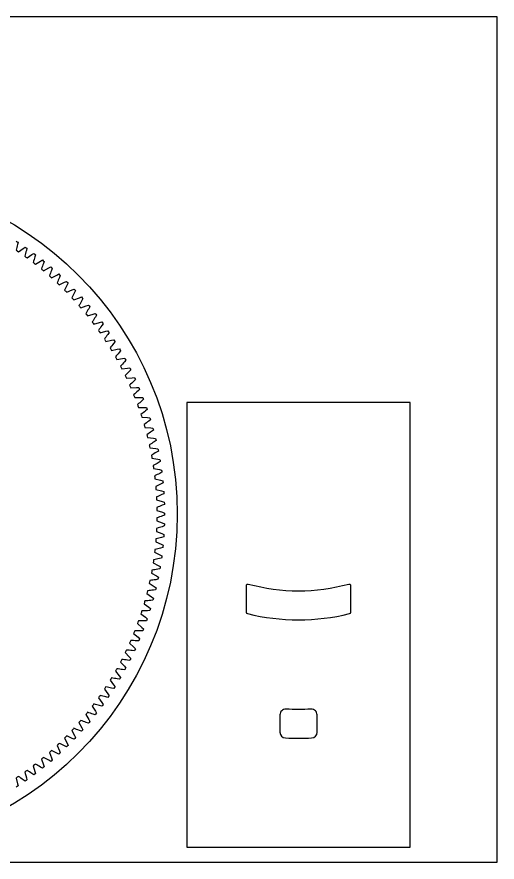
# Model space of a CAD drawing. Header units: inches. Extents: x 6 to 506, y 3 to 253.
# Drawn here: x 364.3 to 506.3, y 2.6 to 252.6 of the extents above; entities that cross this region are included whole.
import ezdxf

# ---------------------------------------------------------------- set-up
doc = ezdxf.new("R2010")
doc.units = ezdxf.units.IN
doc.header["$MEASUREMENT"] = 0

msp = doc.modelspace()

# ---------------------------------------------------------------- linework, layer by layer
for points in [[(6.29, 2.63), (506.29, 2.63), (506.29, 252.63), (6.29, 252.63)], [(477.55, 138.54), (417.55, 138.54), (414.55, 138.54), (414.55, 7.04), (417.55, 7.04), (477.55, 7.04), (480.55, 7.04), (480.55, 138.54)]]:
    msp.add_lwpolyline(points, close=True)
msp.add_lwpolyline([(364.05, 186.31, 0.001625), (364.58, 185.97), (364.44, 185.31, 0.001149), (364.02, 183.64, 0.001149), (364.38, 183.4), (364.74, 183.15), (366.14, 184.16), (366.69, 184.53), (366.69, 184.53, 0.001625), (367.21, 184.18), (367.05, 183.52, 0.001149), (366.57, 181.86, 0.001149), (366.92, 181.61), (367.27, 181.36), (368.7, 182.32), (369.27, 182.67), (369.27, 182.67, 0.001625), (369.77, 182.3), (369.59, 181.65, 0.001149), (369.07, 180.01, 0.001149), (369.41, 179.74), (369.75, 179.48), (371.21, 180.39), (371.79, 180.73), (371.79, 180.73, 0.001625), (372.28, 180.33), (372.08, 179.69, 0.001149), (371.5, 178.07, 0.001149), (371.83, 177.79), (372.16, 177.52), (373.65, 178.38), (374.25, 178.7), (374.25, 178.7, 0.001625), (374.72, 178.29), (374.5, 177.66, 0.001149), (373.86, 176.05, 0.001149), (374.18, 175.76), (374.51, 175.48), (376.03, 176.29), (376.63, 176.59), (376.63, 176.59, 0.001625), (377.09, 176.16), (376.84, 175.54, 0.001149), (376.16, 173.96, 0.001149), (376.47, 173.66), (376.78, 173.36), (378.33, 174.13), (378.94, 174.4), (378.94, 174.4, 0.001625), (379.39, 173.96), (379.12, 173.35, 0.001149), (378.38, 171.79, 0.001149), (378.69, 171.48), (378.99, 171.17), (380.56, 171.88), (381.18, 172.14), (381.18, 172.14, 0.001625), (381.61, 171.69), (381.33, 171.08, 0.001149), (380.54, 169.54, 0.001149), (380.83, 169.23), (381.12, 168.91), (382.72, 169.57), (383.34, 169.8), (383.34, 169.8, 0.001625), (383.76, 169.34), (383.45, 168.74, 0.001149), (382.61, 167.23, 0.001149), (382.9, 166.91), (383.18, 166.58), (384.79, 167.19), (385.43, 167.4), (385.43, 167.4, 0.001625), (385.83, 166.92), (385.5, 166.33, 0.001149), (384.61, 164.85, 0.001149), (384.89, 164.52), (385.16, 164.18), (386.79, 164.73), (387.43, 164.93), (387.43, 164.93, 0.001625), (387.82, 164.43), (387.47, 163.86, 0.001149), (386.53, 162.41, 0.001149), (386.79, 162.06), (387.05, 161.72), (388.71, 162.22), (389.35, 162.39), (389.35, 162.39, 0.001625), (389.72, 161.88), (389.36, 161.32, 0.001149), (388.37, 159.9, 0.001149), (388.62, 159.55), (388.87, 159.2), (390.54, 159.64), (391.19, 159.79), (391.19, 159.79, 0.001625), (391.54, 159.27), (391.16, 158.72, 0.001149), (390.13, 157.34, 0.001149), (390.36, 156.98), (390.6, 156.61), (392.28, 157), (392.94, 157.13), (392.94, 157.13, 0.001625), (393.27, 156.6), (392.87, 156.06, 0.001149), (391.8, 154.71, 0.001149), (392.02, 154.35), (392.24, 153.98), (393.94, 154.31), (394.6, 154.42), (394.6, 154.42, 0.001625), (394.92, 153.88), (394.5, 153.35, 0.001149), (393.38, 152.04, 0.001149), (393.59, 151.66), (393.8, 151.29), (395.51, 151.56), (396.17, 151.65), (396.17, 151.65, 0.001625), (396.47, 151.1), (396.03, 150.59, 0.001149), (394.87, 149.31, 0.001149), (395.07, 148.93), (395.27, 148.54), (396.98, 148.77), (397.65, 148.83), (397.65, 148.83, 0.001625), (397.93, 148.27), (397.48, 147.77, 0.001149), (396.27, 146.54, 0.001149), (396.46, 146.15), (396.64, 145.76), (398.36, 145.92), (399.03, 145.96), (399.03, 145.96, 0.001625), (399.29, 145.39), (398.83, 144.91, 0.001149), (397.58, 143.72, 0.001149), (397.75, 143.32), (397.93, 142.93), (399.65, 143.03), (400.32, 143.05), (400.32, 143.05, 0.001625), (400.56, 142.47), (400.08, 142.01, 0.001149), (398.79, 140.86, 0.001149), (398.96, 140.46), (399.11, 140.05), (400.84, 140.1), (401.51, 140.1), (401.51, 140.1, 0.001625), (401.73, 139.52), (401.24, 139.07, 0.001149), (399.91, 137.96, 0.001149), (400.06, 137.55), (400.21, 137.14), (401.93, 137.14), (402.6, 137.11), (402.6, 137.11, 0.001625), (402.81, 136.52), (402.29, 136.09, 0.001149), (400.94, 135.02, 0.001149), (401.07, 134.61), (401.2, 134.2), (402.93, 134.14), (403.6, 134.09), (403.6, 134.09, 0.001625), (403.78, 133.49), (403.25, 133.07, 0.001149), (401.86, 132.05, 0.001149), (401.98, 131.64), (402.1, 131.22), (403.82, 131.1), (404.49, 131.03), (404.49, 131.03, 0.001625), (404.65, 130.43), (404.11, 130.03, 0.001149), (402.69, 129.06, 0.001149), (402.79, 128.64), (402.9, 128.22), (404.62, 128.04), (405.28, 127.95), (405.28, 127.95, 0.001625), (405.43, 127.34), (404.87, 126.96, 0.001149), (403.41, 126.03, 0.001149), (403.51, 125.61), (403.6, 125.19), (405.31, 124.96), (405.97, 124.84), (405.97, 124.84, 0.001625), (406.09, 124.23), (405.53, 123.87, 0.001149), (404.04, 122.99, 0.001149), (404.12, 122.57), (404.2, 122.14), (405.9, 121.85), (406.56, 121.71), (406.56, 121.71, 0.001625), (406.66, 121.1), (406.08, 120.75, 0.001149), (404.57, 119.93, 0.001149), (404.63, 119.5), (404.7, 119.07), (406.39, 118.73), (407.04, 118.57), (407.04, 118.57, 0.001625), (407.12, 117.95), (406.53, 117.62, 0.001149), (404.99, 116.85, 0.001149), (405.04, 116.42), (405.09, 115.99), (406.77, 115.59), (407.42, 115.41), (407.42, 115.41, 0.001625), (407.48, 114.78), (406.88, 114.48, 0.001149), (405.31, 113.76, 0.001149), (405.35, 113.32), (405.38, 112.89), (407.05, 112.44), (407.69, 112.24), (407.69, 112.24, 0.001625), (407.73, 111.61), (407.12, 111.33, 0.001149), (405.53, 110.65, 0.001149), (405.56, 110.22), (405.58, 109.79), (407.22, 109.28), (407.86, 109.06), (407.86, 109.06, 0.001625), (407.88, 108.43), (407.26, 108.17, 0.001149), (405.65, 107.55, 0.001149), (405.66, 107.12), (405.66, 106.68), (407.29, 106.12), (407.92, 105.88), (407.92, 105.88, 0.001625), (407.92, 105.25), (407.29, 105.01, 0.001149), (405.66, 104.44, 0.001149), (405.66, 104.01), (405.65, 103.58), (407.26, 102.96), (407.88, 102.69), (407.88, 102.69, 0.001625), (407.86, 102.07), (407.22, 101.85, 0.001149), (405.58, 101.33, 0.001149), (405.56, 100.9), (405.53, 100.47), (407.12, 99.8), (407.73, 99.51), (407.73, 99.51, 0.001625), (407.69, 98.89), (407.05, 98.69, 0.001149), (405.38, 98.23, 0.001149), (405.35, 97.8), (405.31, 97.37), (406.88, 96.64), (407.48, 96.34), (407.48, 96.34, 0.001625), (407.42, 95.72), (406.77, 95.54, 0.001149), (405.09, 95.14, 0.001149), (405.04, 94.71), (404.99, 94.28), (406.53, 93.5), (407.12, 93.18), (407.12, 93.18, 0.001625), (407.04, 92.56), (406.39, 92.4, 0.001149), (404.7, 92.05, 0.001149), (404.63, 91.63), (404.57, 91.2), (406.08, 90.37), (406.66, 90.03), (406.66, 90.03, 0.001625), (406.56, 89.41), (405.9, 89.28, 0.001149), (404.2, 88.98, 0.001149), (404.12, 88.56), (404.04, 88.14), (405.53, 87.26), (406.09, 86.9), (406.09, 86.9, 0.001625), (405.97, 86.28), (405.31, 86.17, 0.001149), (403.6, 85.93, 0.001149), (403.51, 85.51), (403.41, 85.09), (404.87, 84.17), (405.43, 83.79), (405.43, 83.79, 0.001625), (405.28, 83.18), (404.62, 83.08, 0.001149), (402.9, 82.91, 0.001149), (402.79, 82.49), (402.69, 82.07), (404.11, 81.1), (404.65, 80.7), (404.65, 80.7, 0.001625), (404.49, 80.09), (403.82, 80.02, 0.001149), (402.1, 79.9, 0.001149), (401.98, 79.49), (401.86, 79.07), (403.25, 78.05), (403.78, 77.64), (403.78, 77.64, 0.001625), (403.6, 77.04), (402.93, 76.99, 0.001149), (401.2, 76.93, 0.001149), (401.07, 76.51), (400.94, 76.1), (402.29, 75.04), (402.81, 74.61), (402.81, 74.61, 0.001625), (402.6, 74.01), (401.93, 73.99, 0.001149), (400.21, 73.98, 0.001149), (400.06, 73.57), (399.91, 73.17), (401.24, 72.06), (401.73, 71.61), (401.73, 71.61, 0.001625), (401.51, 71.03), (400.84, 71.02, 0.001149), (399.11, 71.07, 0.001149), (398.96, 70.67), (398.79, 70.27), (400.08, 69.12), (400.56, 68.65), (400.56, 68.65, 0.001625), (400.32, 68.07), (399.65, 68.09, 0.001149), (397.93, 68.2, 0.001149), (397.75, 67.8), (397.58, 67.41), (398.83, 66.21), (399.29, 65.73), (399.29, 65.73, 0.001625), (399.03, 65.16), (398.36, 65.2, 0.001149), (396.64, 65.37, 0.001149), (396.46, 64.98), (396.27, 64.59), (397.48, 63.35), (397.93, 62.86), (397.93, 62.86, 0.001625), (397.65, 62.3), (396.98, 62.36, 0.001149), (395.27, 62.58, 0.001149), (395.07, 62.2), (394.87, 61.81), (396.03, 60.54), (396.47, 60.03), (396.47, 60.03, 0.001625), (396.17, 59.48), (395.51, 59.56, 0.001149), (393.8, 59.84, 0.001149), (393.59, 59.46), (393.38, 59.09), (394.5, 57.77), (394.92, 57.25), (394.92, 57.25, 0.001625), (394.6, 56.71), (393.94, 56.82, 0.001149), (392.24, 57.15, 0.001149), (392.02, 56.78), (391.8, 56.41), (392.87, 55.06), (393.27, 54.52), (393.27, 54.52, 0.001625), (392.94, 53.99), (392.28, 54.12, 0.001149), (390.6, 54.51, 0.001149), (390.36, 54.15), (390.13, 53.79), (391.16, 52.41), (391.54, 51.85), (391.54, 51.85, 0.001625), (391.19, 51.33), (390.54, 51.48, 0.001149), (388.87, 51.93, 0.001149), (388.62, 51.58), (388.37, 51.22), (389.36, 49.81), (389.72, 49.24), (389.72, 49.24, 0.001625), (389.35, 48.74), (388.71, 48.91, 0.001149), (387.05, 49.41, 0.001149), (386.79, 49.06), (386.53, 48.72), (387.47, 47.27), (387.82, 46.69), (387.82, 46.69, 0.001625), (387.43, 46.2), (386.79, 46.39, 0.001149), (385.16, 46.94, 0.001149), (384.89, 46.61), (384.61, 46.27), (385.5, 44.79), (385.83, 44.21), (385.83, 44.21, 0.001625), (385.43, 43.73), (384.79, 43.94, 0.001149), (383.18, 44.55, 0.001149), (382.9, 44.22), (382.61, 43.89), (383.45, 42.39), (383.76, 41.79), (383.76, 41.79, 0.001625), (383.34, 41.32), (382.72, 41.56, 0.001149), (381.12, 42.22, 0.001149), (380.83, 41.9), (380.54, 41.58), (381.33, 40.05), (381.61, 39.44), (381.61, 39.44, 0.001625), (381.18, 38.99), (380.56, 39.24, 0.001149), (378.99, 39.95, 0.001149), (378.69, 39.65), (378.38, 39.34), (379.12, 37.78), (379.39, 37.16), (379.39, 37.16, 0.001625), (378.94, 36.72), (378.33, 37, 0.001149), (376.78, 37.76, 0.001149), (376.47, 37.47), (376.16, 37.17), (376.84, 35.59), (377.09, 34.96), (377.09, 34.96, 0.001625), (376.63, 34.54), (376.03, 34.83, 0.001149), (374.51, 35.65, 0.001149), (374.18, 35.36), (373.86, 35.07), (374.5, 33.47), (374.72, 32.84), (374.72, 32.84, 0.001625), (374.25, 32.43), (373.65, 32.74, 0.001149), (372.16, 33.61, 0.001149), (371.83, 33.33), (371.5, 33.06), (372.08, 31.43), (372.28, 30.79), (372.28, 30.79, 0.001625), (371.79, 30.4), (371.21, 30.73, 0.001149), (369.75, 31.65, 0.001149), (369.41, 31.38), (369.07, 31.12), (369.59, 29.48), (369.77, 28.83), (369.77, 28.83, 0.001625), (369.27, 28.45), (368.7, 28.81, 0.001149), (367.27, 29.77, 0.001149), (366.92, 29.51), (366.57, 29.26), (367.05, 27.6), (367.21, 26.95), (367.21, 26.95, 0.001625), (366.69, 26.59), (366.14, 26.96, 0.001149), (364.74, 27.97, 0.001149), (364.38, 27.73), (364.02, 27.49), (364.44, 25.81), (364.58, 25.16), (364.58, 25.16, 0.001625), (364.05, 24.81)], format="xyb")
for points in [[(463.05, 84.3, 0.494543), (462.42, 84.78, -0.133939), (432.69, 84.78, 0.494543), (432.05, 84.3), (432.05, 76.6, 0.34543), (432.43, 76.12, 0.120784), (462.67, 76.12, 0.34543), (463.05, 76.6)], [(451.28, 47.87, -0.020395), (443.82, 47.87, 0.42621), (442.05, 46.17), (442.05, 41.06, 0.402759), (443.69, 39.37, 0.019636), (451.42, 39.37, 0.402759), (453.05, 41.06), (453.05, 46.17, 0.42621)]]:
    msp.add_lwpolyline(points, format="xyb", close=True)
msp.add_circle((311.67, 105.56), 100)

doc.saveas('drawing.dxf')
